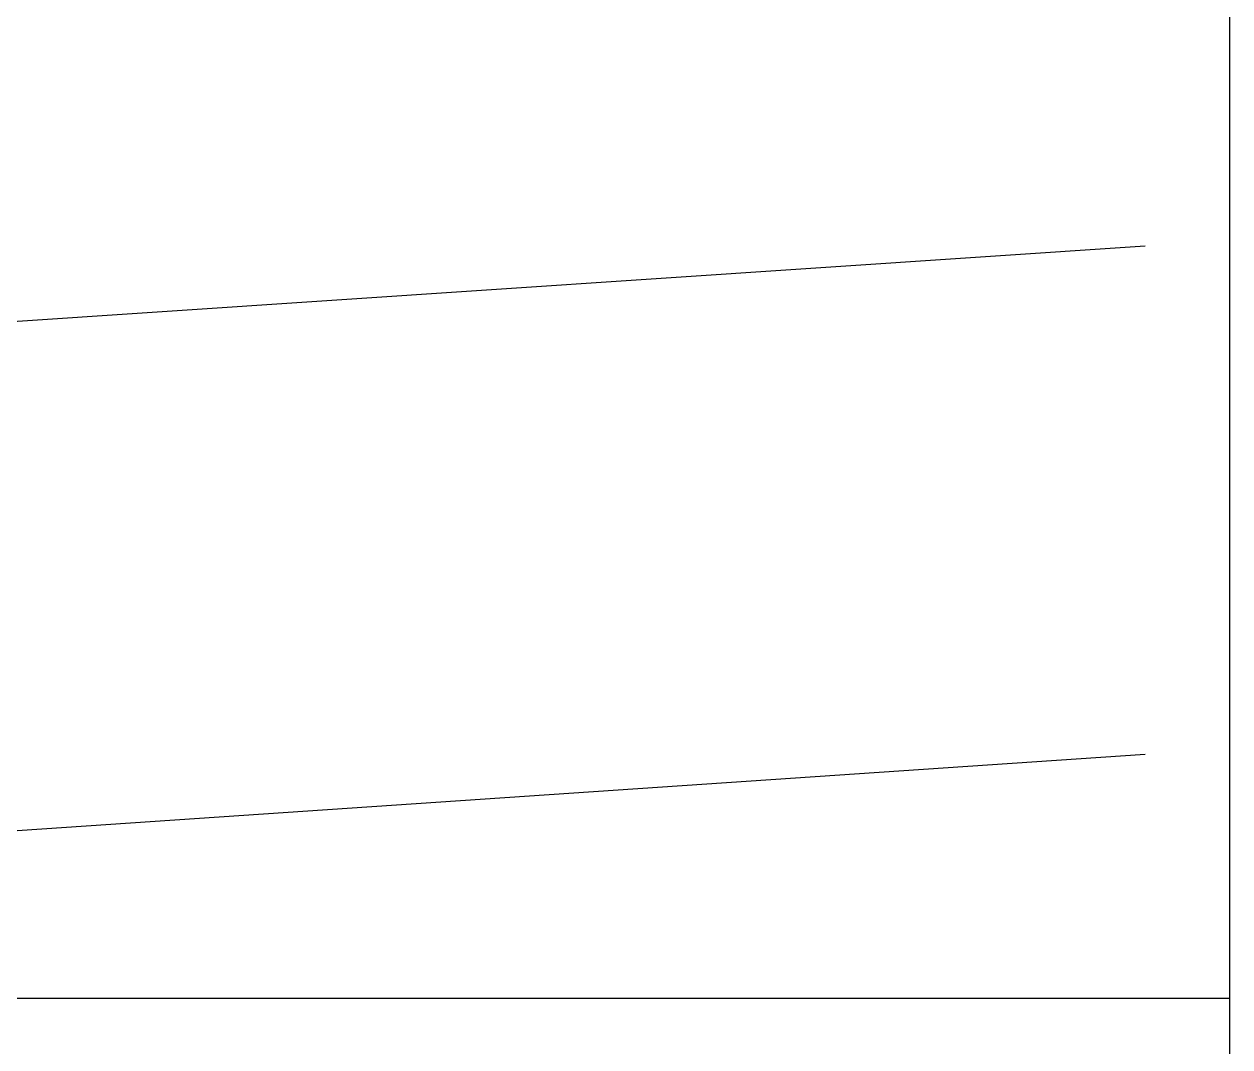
# Model space of a CAD drawing. Header units: inches. Extents: x -50197 to -1492, y -75204 to 801.
# Drawn here: x -21706 to -1492, y -36766 to -19628 of the extents above; entities that cross this region are included whole.
import ezdxf

# ---------------------------------------------------------------- set-up
doc = ezdxf.new("R2010")
doc.units = ezdxf.units.IN
doc.header["$MEASUREMENT"] = 0

msp = doc.modelspace()

# ---------------------------------------------------------------- linework, layer by layer
for p, q in [((-1492, -35952), (-1492, 801)), ((-49023, -26421), (-2914, -23346)), ((-49023, -34989), (-2914, -31859)), ((-50197, -35952), (-1492, -35952)), ((-1492, -75204), (-1492, -35952))]:
    msp.add_line(p, q)

doc.saveas('drawing.dxf')
